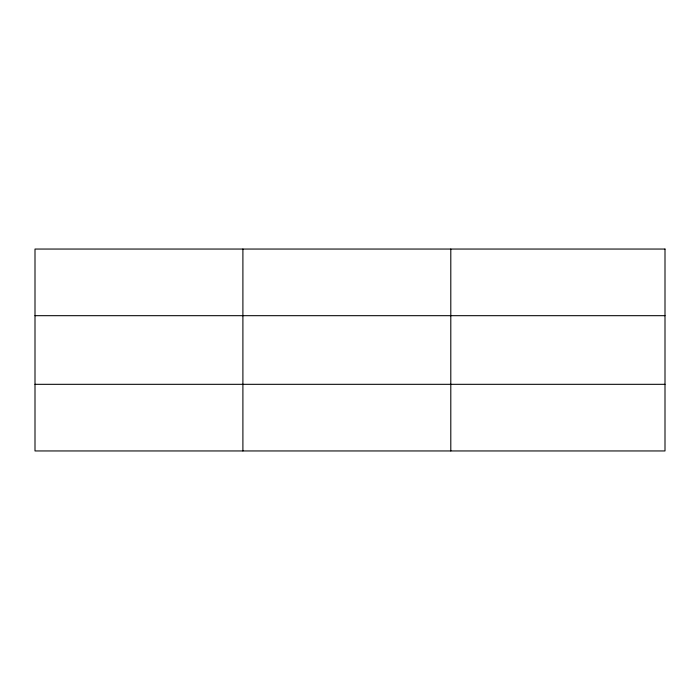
<?xml version="1.0" encoding="UTF-8"?>
<svg xmlns="http://www.w3.org/2000/svg" width="700" height="700" viewBox="0 0 700 700"><rect width="100%" height="100%" fill="white"/><g stroke="black" fill="none" stroke-linecap="round" stroke-linejoin="round"><path stroke-width="1.05" d="M242.9 249.051L242.9 450.949M450.8 249.051L450.8 450.949M35 315.683L665 315.683M35 384.317L665 384.317M665 249.051L665 450.949L35 450.949L35 249.051L665 249.051"/></g></svg>
